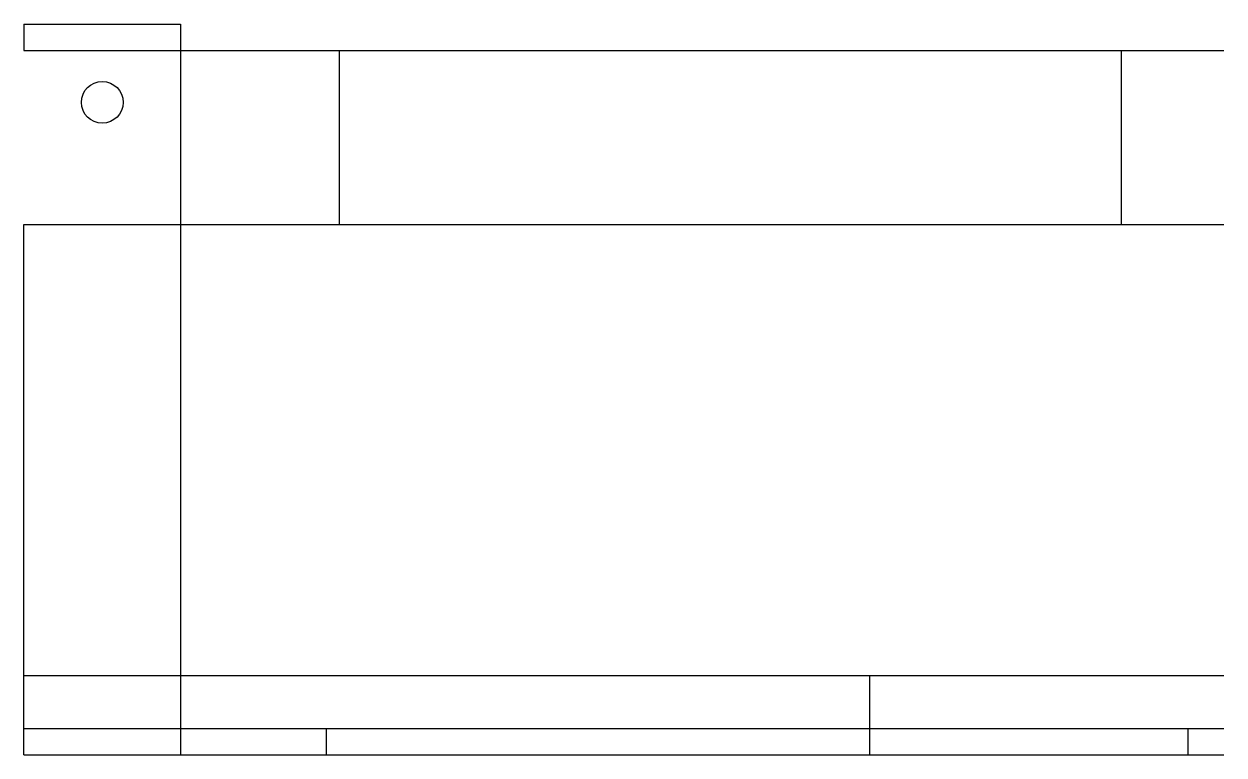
# Model space of a CAD drawing. Header units: millimetres. Extents: x 28 to 142, y 86 to 156.
import ezdxf

# ---------------------------------------------------------------- set-up
doc = ezdxf.new("R2010")
doc.units = ezdxf.units.MM
doc.layers.add('Supporto', color=170, linetype='Continuous')

msp = doc.modelspace()

# ---------------------------------------------------------------- linework, layer by layer
at = {"layer": 'Supporto'}
for p, q in [((27.5, 156), (42.5, 156)), ((27.5, 156), (27.5, 153.46)), ((42.5, 156), (42.5, 86)), ((27.5, 153.46), (142.5, 153.46)), ((57.74, 136.8), (57.74, 153.46)), ((132.67, 136.8), (132.67, 153.46)), ((27.5, 86), (27.5, 136.8)), ((27.5, 136.8), (142.5, 136.8)), ((42.5, 136.8), (57.74, 136.8)), ((42.5, 136.8), (132.67, 136.8)), ((42.5, 136.8), (132.67, 136.8)), ((27.5, 86), (27.5, 93.62)), ((27.5, 93.62), (142.5, 93.62)), ((42.5, 93.62), (108.54, 93.62)), ((108.54, 93.62), (108.54, 86)), ((27.5, 86), (27.5, 88.54)), ((27.5, 88.54), (142.5, 88.54)), ((42.5, 88.54), (56.47, 88.54)), ((42.5, 88.54), (139.02, 88.54)), ((56.47, 88.54), (56.47, 86)), ((139.02, 88.54), (139.02, 86)), ((27.5, 86), (142.5, 86))]:
    msp.add_line(p, q, dxfattribs=at)
msp.add_circle((35, 148.5), 2, dxfattribs=at)

doc.saveas('drawing.dxf')
